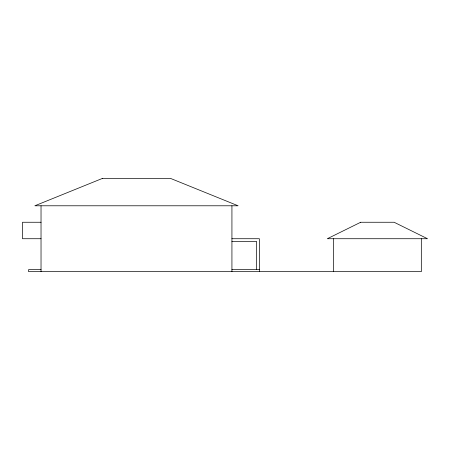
<?xml version="1.0" encoding="UTF-8"?>
<svg xmlns="http://www.w3.org/2000/svg" width="450" height="450" viewBox="0 0 450 450"><rect width="100%" height="100%" fill="white"/><g stroke="black" fill="none" stroke-linecap="round" stroke-linejoin="round"><path stroke-width="0.67" d="M41.029 222.255L22.5 222.255L22.5 238.725L41.029 238.725M231.93 238.725L259.38 238.725L259.38 271.659M231.93 241.47L256.635 241.47L256.635 269.606M41.029 269.606L28.609 269.606L28.609 271.659L421.324 271.659L421.324 238.725M231.93 269.606L259.38 269.606M333.489 238.725L333.489 271.659M231.93 205.785L231.93 271.659M41.029 205.785L41.029 271.659M360.703 222.255L327.313 238.725L427.5 238.725L394.11 222.255L360.703 222.255M102.606 178.341L34.852 205.785L238.106 205.785L170.353 178.341L102.606 178.341"/></g></svg>
